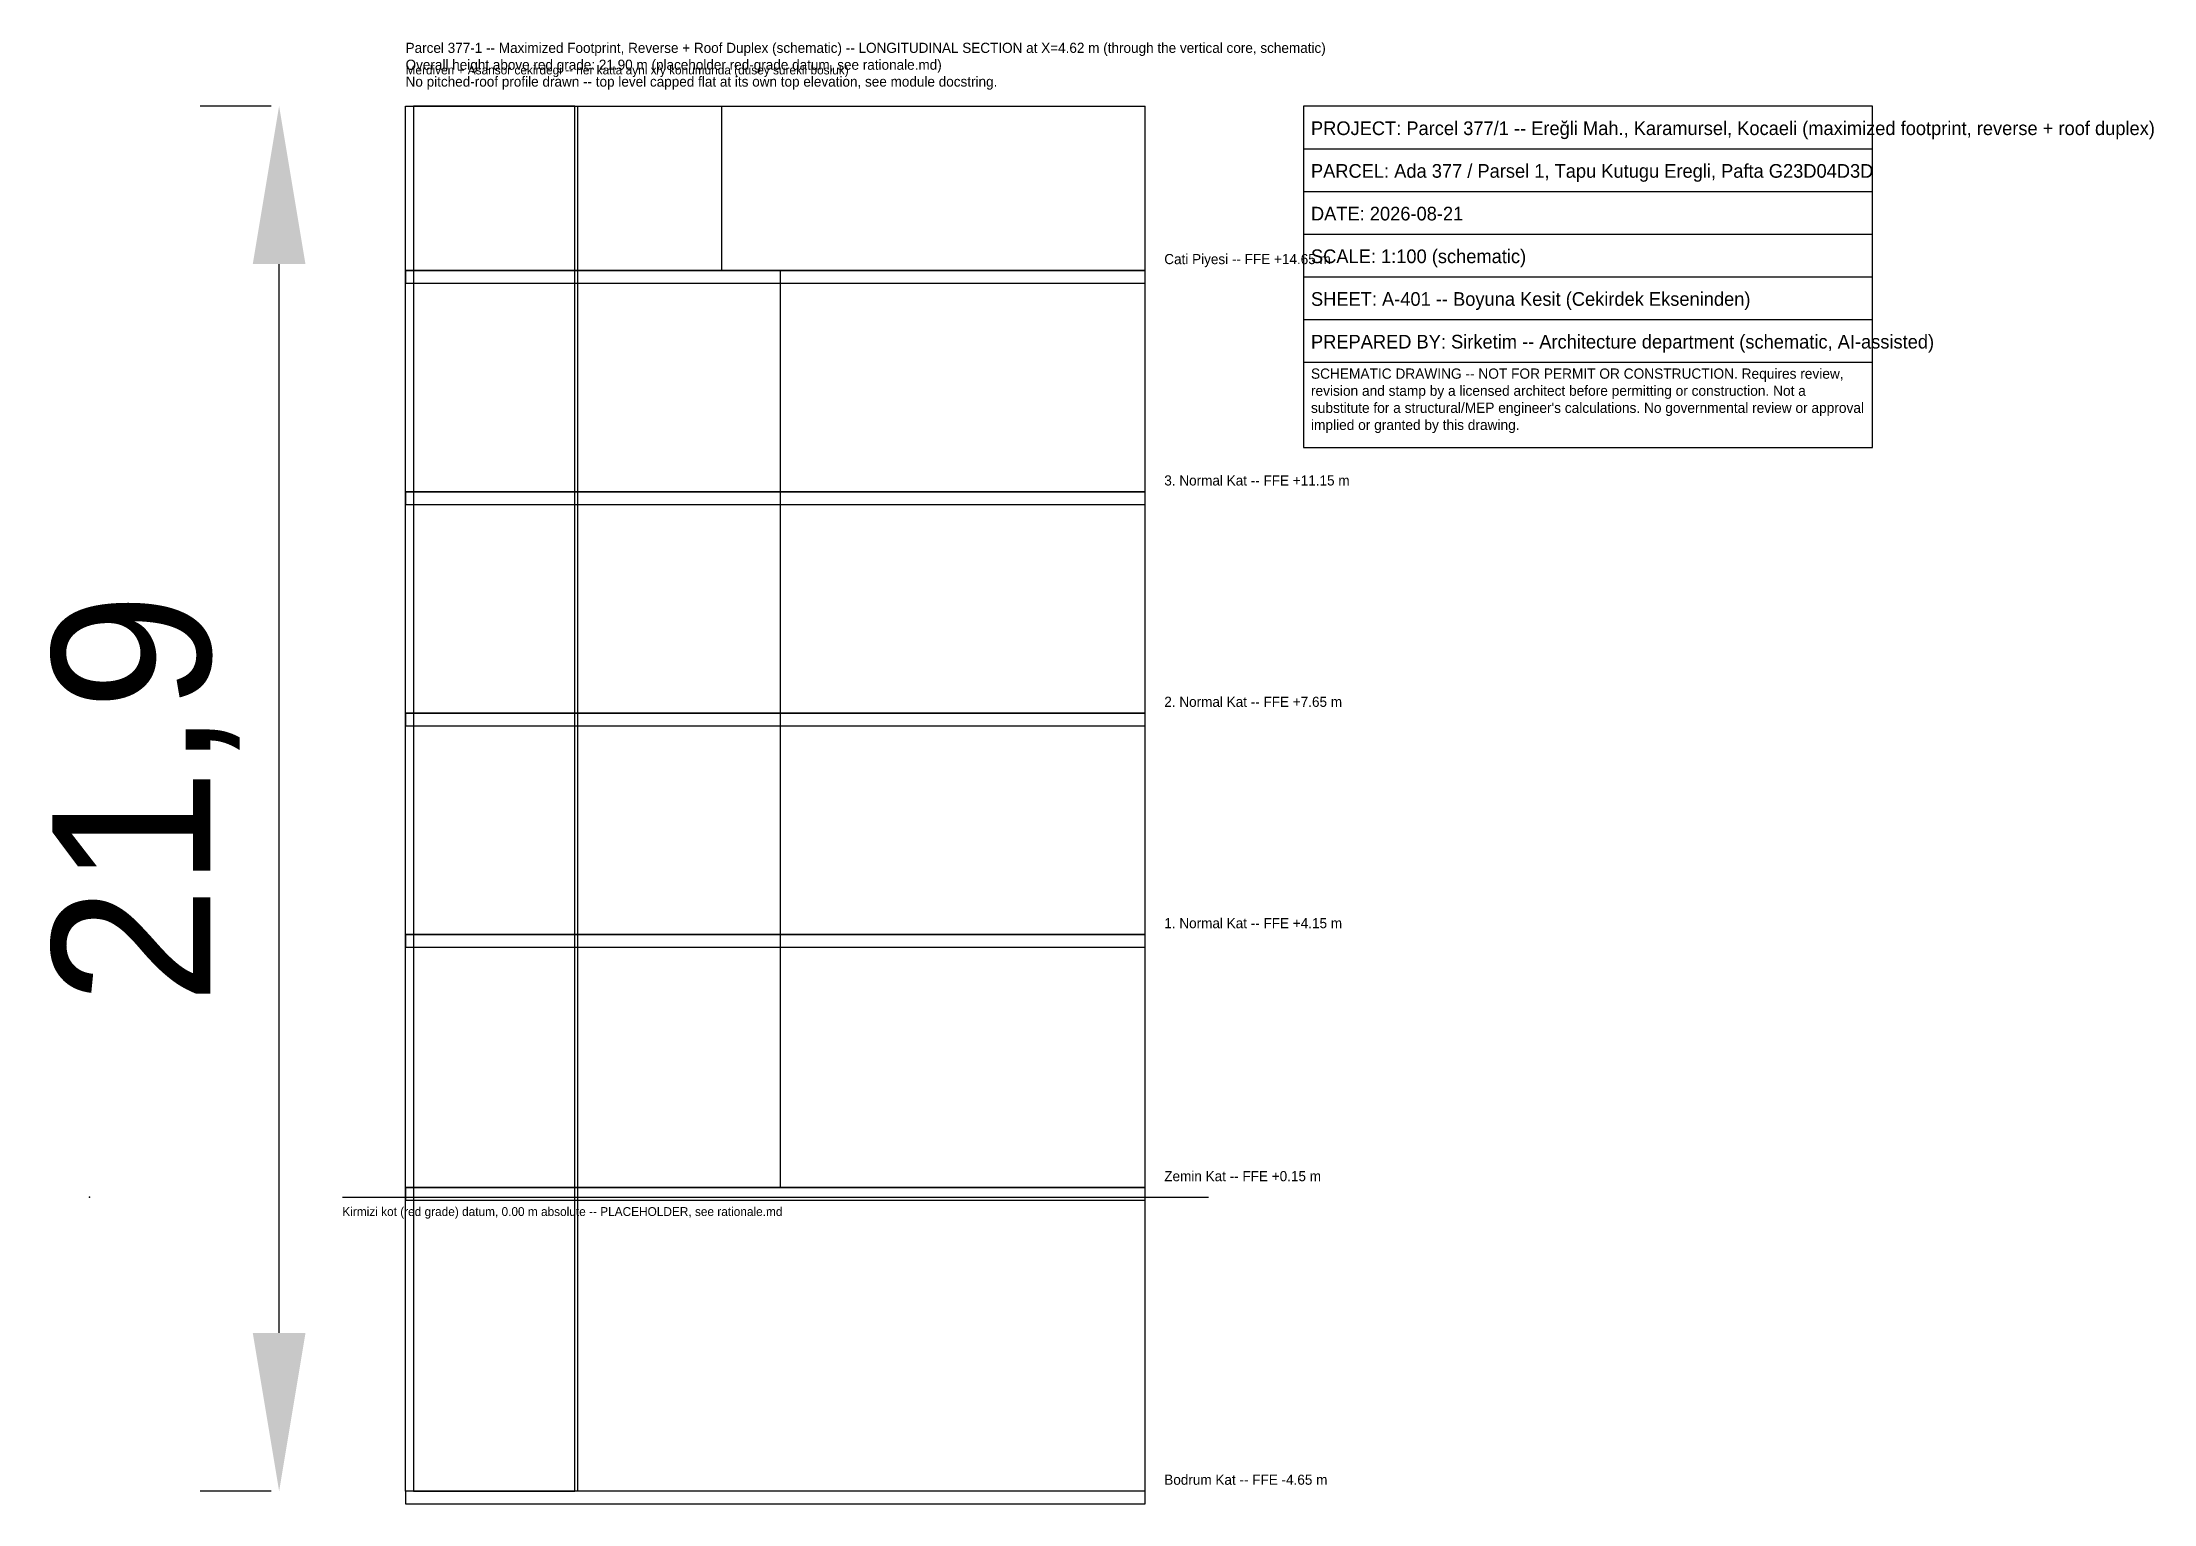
# Paper-space layout 'A-401' of a CAD drawing. Header units: metres. Extents: x -0.7 to 32.7, y -4.8 to 18.3.
import ezdxf

# ---------------------------------------------------------------- set-up
doc = ezdxf.new("R2010")
doc.units = ezdxf.units.M
for name, color, linetype in [('A-ANNO-DIMS', 6, 'Continuous'), ('A-ANNO-NOTE', 7, 'Continuous'), ('A-ANNO-TTLB', 7, 'Continuous'), ('A-SECT-CORE', 5, 'Continuous'), ('A-SECT-SLAB', 1, 'Continuous'), ('A-SECT-WALL', 7, 'Continuous'), ('C-TOPO', 1, 'Continuous'), ('Z-DATA-NOPLOT', 8, 'Continuous')]:
    doc.layers.add(name, color=color, linetype=linetype)
doc.dimstyles.get("Standard").update_dxf_attribs({"dimtxt": 2.5, "dimasz": 2.5, "dimexe": 1.25, "dimexo": 0.625, "dimtad": 1, "dimtxsty": 'Standard', "dimcen": 2.5, "dimazin": 3, "dimtfac": 1, "dimtmove": 0, "dimatfit": 3, "dimarcsym": 0})

# ---------------------------------------------------------------- blocks, each defined once
blk = doc.blocks.new('*D71')
at = {"layer": 'A-ANNO-DIMS', "color": 0, "lineweight": -2}
for p, q in [((2.875, 17.25), (1.75, 17.25)), ((3, -2.15), (3, 14.75)), ((2.875, -4.65), (1.75, -4.65))]:
    blk.add_line(p, q, dxfattribs=at)
at = {"layer": 'A-ANNO-DIMS', "color": 0}
for points in [[(3.417, 14.75), (2.583, 14.75), (3, 17.25)], [(2.583, -2.15), (3.417, -2.15), (3, -4.65)]]:
    blk.add_solid(points, dxfattribs=at)
at = {"layer": 'Defpoints', "color": 0}
for p in [(3, 17.25), (3.5, 17.25), (3.5, -4.65)]:
    blk.add_point(p, dxfattribs=at)
at = {"layer": 'A-ANNO-DIMS', "color": 0, "insert": (0.894, 6.3), "char_height": 2.5, "attachment_point": 5, "rotation": 90}
blk.add_mtext('21,9', dxfattribs=at)

psp = doc.layouts.new('A-401')

# ---------------------------------------------------------------- linework, layer by layer
at = {"layer": 'A-ANNO-TTLB'}
for p, q in [((19.2, 16.575), (28.2, 16.575)), ((19.2, 15.9), (28.2, 15.9)), ((19.2, 15.225), (28.2, 15.225)), ((19.2, 14.55), (28.2, 14.55)), ((19.2, 13.875), (28.2, 13.875)), ((19.2, 13.2), (28.2, 13.2))]:
    psp.add_line(p, q, dxfattribs=at)
psp.add_lwpolyline([(19.2, 11.85), (28.2, 11.85), (28.2, 17.25), (19.2, 17.25)], close=True, dxfattribs=at)
at = {"layer": 'A-SECT-CORE'}
for points in [[(5.125, 14.65), (7.675, 14.65), (7.675, 17.25), (5.125, 17.25)], [(5.125, 11.15), (7.675, 11.15), (7.675, 14.65), (5.125, 14.65)], [(5.125, 7.65), (7.675, 7.65), (7.675, 11.15), (5.125, 11.15)], [(5.125, 4.15), (7.675, 4.15), (7.675, 7.65), (5.125, 7.65)], [(5.125, 0.15), (7.675, 0.15), (7.675, 4.15), (5.125, 4.15)], [(5.125, -4.65), (7.675, -4.65), (7.675, 0.15), (5.125, 0.15)]]:
    psp.add_lwpolyline(points, close=True, dxfattribs=at)
at = {"layer": 'A-SECT-SLAB'}
for points in [[(5, 14.45), (16.7, 14.45), (16.7, 14.65), (5, 14.65)], [(5, 10.95), (16.7, 10.95), (16.7, 11.15), (5, 11.15)], [(5, 7.45), (16.7, 7.45), (16.7, 7.65), (5, 7.65)], [(5, 3.95), (16.7, 3.95), (16.7, 4.15), (5, 4.15)], [(5, -0.05), (16.7, -0.05), (16.7, 0.15), (5, 0.15)], [(5, -4.85), (16.7, -4.85), (16.7, -4.65), (5, -4.65)]]:
    psp.add_lwpolyline(points, close=True, dxfattribs=at)
at = {"layer": 'A-SECT-WALL'}
for p, q in [((5, 17.25), (16.7, 17.25)), ((5, 14.65), (5, 17.25)), ((5, 14.65), (5, 17.25)), ((7.725, 14.65), (7.725, 17.25)), ((10, 14.65), (10, 17.25)), ((16.7, 14.65), (16.7, 17.25)), ((5, 14.65), (16.7, 14.65)), ((5, 11.15), (5, 14.65)), ((5, 11.15), (5, 14.65)), ((7.725, 11.15), (7.725, 14.65)), ((10.93, 11.15), (10.93, 14.65)), ((16.7, 11.15), (16.7, 14.65)), ((5, 11.15), (16.7, 11.15)), ((5, 7.65), (5, 11.15)), ((5, 7.65), (5, 11.15)), ((7.725, 7.65), (7.725, 11.15)), ((10.93, 7.65), (10.93, 11.15)), ((16.7, 7.65), (16.7, 11.15)), ((5, 7.65), (16.7, 7.65)), ((5, 4.15), (5, 7.65)), ((5, 4.15), (5, 7.65)), ((7.725, 4.15), (7.725, 7.65)), ((10.93, 4.15), (10.93, 7.65)), ((16.7, 4.15), (16.7, 7.65)), ((5, 4.15), (16.7, 4.15)), ((5, 0.15), (5, 4.15)), ((5, 0.15), (5, 4.15)), ((7.725, 0.15), (7.725, 4.15)), ((10.93, 0.15), (10.93, 4.15)), ((16.7, 0.15), (16.7, 4.15)), ((5, 0.15), (16.7, 0.15)), ((5, -4.65), (5, 0.15)), ((5, -4.65), (5, 0.15)), ((7.725, -4.65), (7.725, 0.15)), ((16.7, -4.65), (16.7, 0.15)), ((16.7, -4.65), (16.7, 0.15))]:
    psp.add_line(p, q, dxfattribs=at)
at = {"layer": 'C-TOPO'}
psp.add_line((4, 0), (17.7, 0), dxfattribs=at)
at = {"layer": 'Z-DATA-NOPLOT'}
psp.add_point((0, 0), dxfattribs=at)

# ---------------------------------------------------------------- texts
at = {"layer": 'A-ANNO-NOTE'}
for s, p in [('Cati Piyesi -- FFE +14.65 m', (17, 14.75)), ('3. Normal Kat -- FFE +11.15 m', (17, 11.25)), ('2. Normal Kat -- FFE +7.65 m', (17, 7.75)), ('1. Normal Kat -- FFE +4.15 m', (17, 4.25)), ('Zemin Kat -- FFE +0.15 m', (17, 0.25)), ('Bodrum Kat -- FFE -4.65 m', (17, -4.55))]:
    psp.add_text(s, height=0.16, dxfattribs=at).set_placement(p)
at = {"layer": 'A-ANNO-NOTE', "insert": (5, 18.25), "char_height": 0.16, "attachment_point": 1}
psp.add_mtext('Parcel 377-1 -- Maximized Footprint, Reverse + Roof Duplex (schematic) -- LONGITUDINAL SECTION at X=4.62 m (through the vertical core, schematic)\\POverall height above red grade: 21.90 m (placeholder red-grade datum, see rationale.md)\\PNo pitched-roof profile drawn -- top level capped flat at its own top elevation, see module docstring.', dxfattribs=at)
at = {"layer": 'A-ANNO-TTLB'}
for s, p in [('PROJECT: Parcel 377/1 -- Ereğli Mah., Karamursel, Kocaeli (maximized footprint, reverse + roof duplex)', (19.32, 16.791)), ('PARCEL: Ada 377 / Parsel 1, Tapu Kutugu Eregli, Pafta G23D04D3D', (19.32, 16.116)), ('DATE: 2026-08-21', (19.32, 15.441)), ('SCALE: 1:100 (schematic)', (19.32, 14.766)), ('SHEET: A-401 -- Boyuna Kesit (Cekirdek Ekseninden)', (19.32, 14.091)), ('PREPARED BY: Sirketim -- Architecture department (schematic, AI-assisted)', (19.32, 13.416))]:
    psp.add_text(s, height=0.216, dxfattribs=at).set_placement(p)
at = {"layer": 'A-ANNO-TTLB', "insert": (19.32, 13.1), "char_height": 0.162, "width": 8.76, "attachment_point": 1}
psp.add_mtext("SCHEMATIC DRAWING -- NOT FOR PERMIT OR CONSTRUCTION. Requires review, revision and stamp by a licensed architect before permitting or construction. Not a substitute for a structural/MEP engineer's calculations. No governmental review or approval implied or granted by this drawing.", dxfattribs=at)
at = {"layer": 'A-SECT-CORE'}
psp.add_text('Merdiven + Asansor cekirdegi -- her katta ayni x/y konumunda (dusey surekli bosluk)', height=0.14, dxfattribs=at).set_placement((5, 17.75))
at = {"layer": 'C-TOPO'}
psp.add_text('Kirmizi kot (red grade) datum, 0.00 m absolute -- PLACEHOLDER, see rationale.md', height=0.14, dxfattribs=at).set_placement((4, -0.3))

# ---------------------------------------------------------------- dimensions: what is measured, and where the dimension line sits
at = {"layer": 'A-ANNO-DIMS'}
dim = psp.add_linear_dim(base=(3, 17.25), p1=(3.5, -4.65), p2=(3.5, 17.25), angle=90, dimstyle='Standard', dxfattribs=at)
dim.commit()
dim.dimension.update_dxf_attribs({"geometry": '*D71', "text_midpoint": (0.894, 6.3)})

doc.saveas('drawing.dxf')
